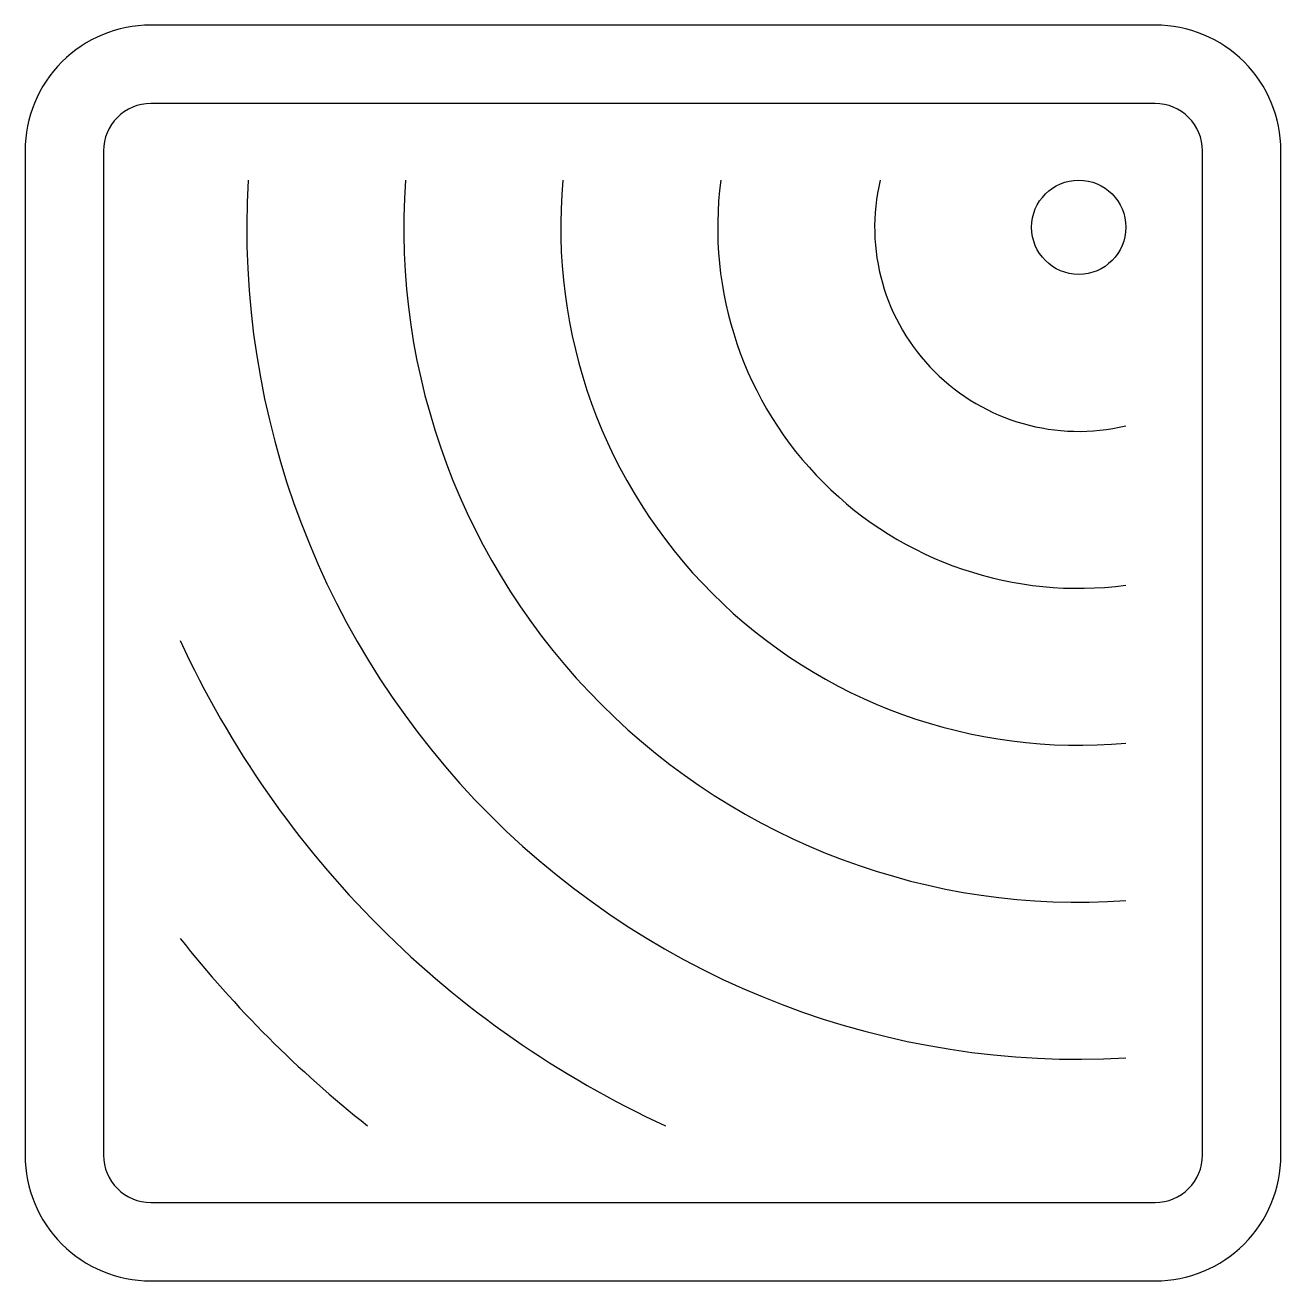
# Model space of a CAD drawing. Extents: x -800 to 0, y -800 to 0.
import ezdxf

# ---------------------------------------------------------------- set-up
doc = ezdxf.new("R2010")
doc.units = 0
doc.header["$LTSCALE"] = 50
doc.header["$MEASUREMENT"] = 0
doc.layers.get('0').update_dxf_attribs({"linetype": 'CONTINUOUS'})

msp = doc.modelspace()

# ---------------------------------------------------------------- linework, layer by layer
for points in [[(-80, 0), (-720, 0, 0.414214), (-800, -80), (-800, -720, 0.414214), (-720, -800), (-80, -800, 0.414214), (0, -720), (0, -80, 0.414214)], [(-80, -50), (-720, -50, 0.414214), (-750, -80), (-750, -720, 0.414214), (-720, -750), (-80, -750, 0.414214), (-50, -720), (-50, -80, 0.414214)]]:
    msp.add_lwpolyline(points, format="xyb", close=True)
msp.add_circle((-128.8, -128.8), 30)
for radius, start, end in [(530, 176.75511, 273.24489), (430, 175.99937, 274.00063), (330, 174.78409, 275.21591), (230, 172.50528, 277.49472), (130, 166.65764, 283.34236), (630, 204.68975, 245.31025), (730, 218.36068, 231.63932)]:
    msp.add_arc((-128.8, -128.8), radius, start, end)

doc.saveas('drawing.dxf')
